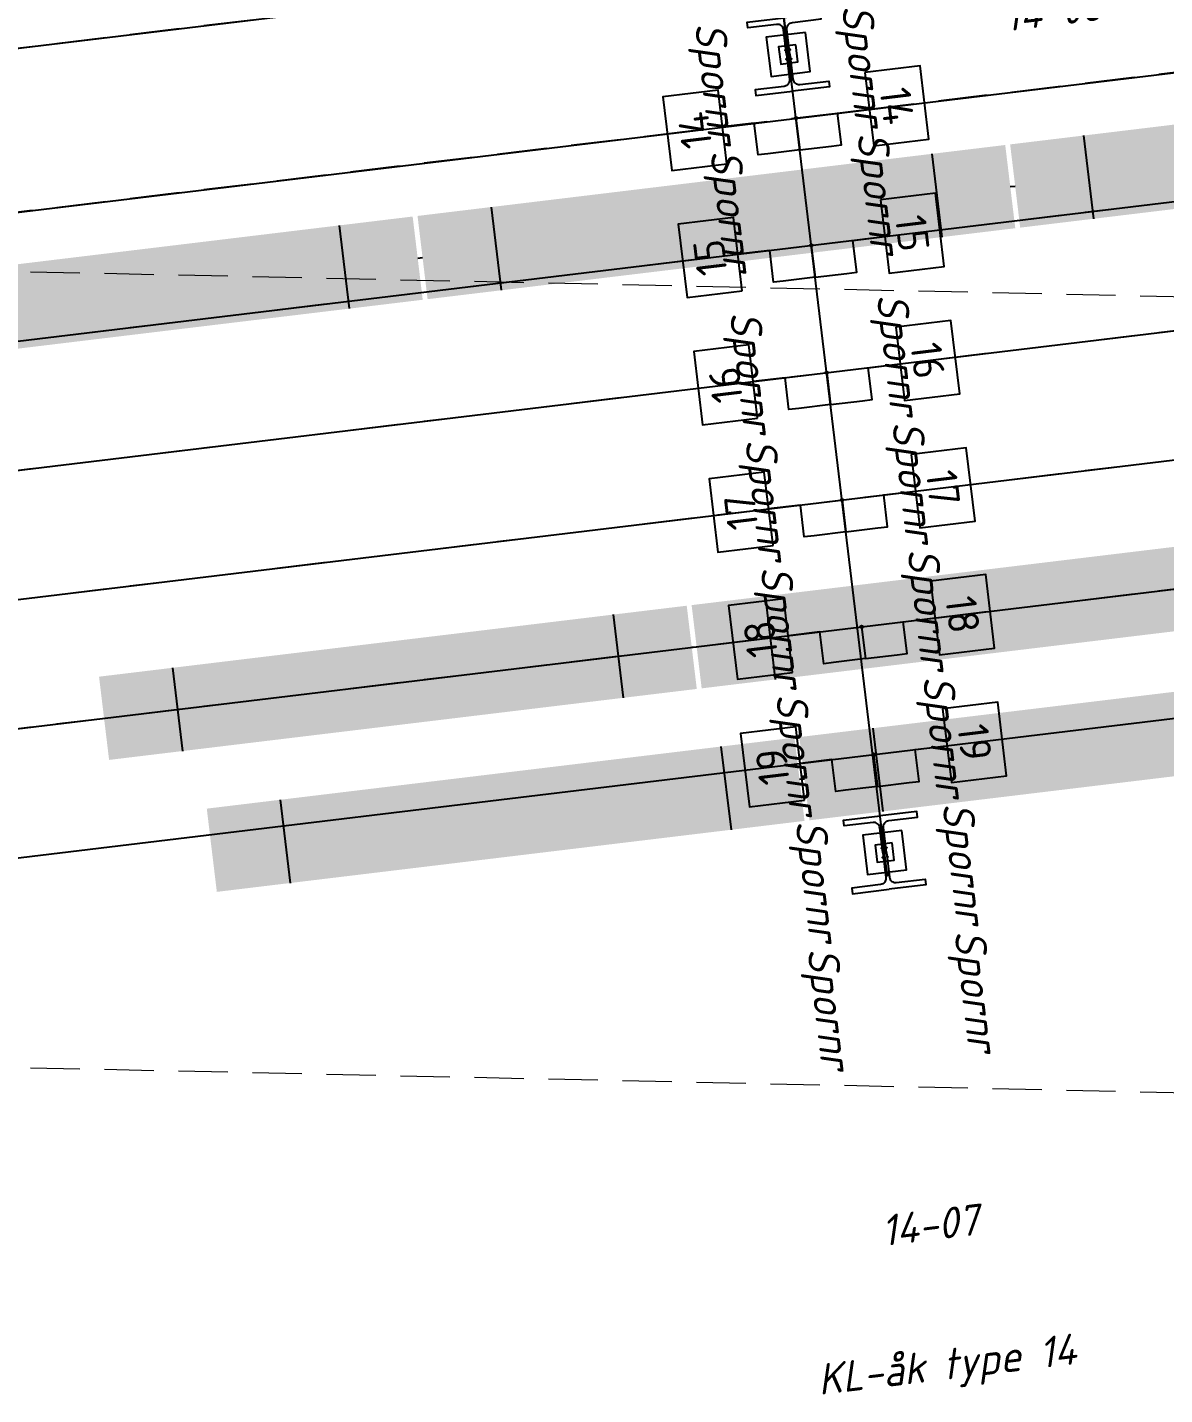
# Model space of a CAD drawing. Header units: metres. Extents: x -91 to 242, y 51 to 210.
# Drawn here: x 148.5 to 194.6, y 57.2 to 112.6 of the extents above; entities that cross this region are included whole.
import ezdxf
from ezdxf.enums import TextEntityAlignment as Align

# ---------------------------------------------------------------- set-up
doc = ezdxf.new("R2010")
doc.units = ezdxf.units.M
doc.linetypes.add('HIDDEN', pattern=[3, 2, -1])
doc.layers.get('0').update_dxf_attribs({"color": 211})
doc.layers.add('3D_Tog', color=211, linetype='Continuous')
doc.layers.add('JBTFE__INNSETTINGSPUNKT', color=62, linetype='Continuous')
for name, color, linetype, true_color in [('JBTKL__INFO', 4, 'Continuous', 0x00ffff), ('JBTKL__NAVN', 2, 'Continuous', 0xffff00), ('JBTKL_EH_AAK', 2, 'Continuous', 0xffff00), ('JBTKL_EH_MAS', 2, 'Continuous', 0xffff00), ('JBTOB__INFO', 4, 'Continuous', 0x00ffff), ('JBTOB__NAVN', 2, 'Continuous', 0xffff00), ('JBTOB_KO_SKT', 2, 'Continuous', 0xffff00), ('JBTOB_KO_SPO', 2, 'Continuous', 0xffff00), ('JBTUB__INFO', 4, 'Continuous', 0x00ffff), ('JBTUB__NAVN', 2, 'Continuous', 0xffff00), ('JBTUB_EH_FUN', 2, 'Continuous', 0xffff00)]:
    doc.layers.add(name, color=color, linetype=linetype, true_color=true_color)
doc.layers.add('NO_Hjelpelinje', color=12, linetype='HIDDEN', lineweight=0, plot=False)
doc.styles.add('ISO', font='iso3098.shx')

# ---------------------------------------------------------------- blocks, each defined once
blk = doc.blocks.new('NO-BN-2D-JBTKL-AAK-35000')
at = {"color": 0, "linetype": 'ByBlock', "lineweight": -2, "transparency": 16777216}
blk.add_line((0, 0), (0, -35), dxfattribs=at)
blk = doc.blocks.new('NO-BN-2D-INSERTION-POINT')
at = {"layer": 'JBTFE__INNSETTINGSPUNKT', "linetype": 'ByBlock', "lineweight": -2, "transparency": 16777216}
for p, q in [((-0.05, 0), (0.05, 0)), ((0, -0.05), (0, 0.05))]:
    blk.add_line(p, q, dxfattribs=at)
blk.add_circle((0, 0), 0.05, dxfattribs=at)
blk = doc.blocks.new('*Z19')
at = {"color": 0, "linetype": 'ByBlock', "lineweight": -2, "transparency": 16777216, "rotation": 180}
blk.add_blockref('NO-BN-2D-JBTKL-AAK-35000', (0, 0), dxfattribs=at)
at = {"color": 0, "linetype": 'ByBlock', "lineweight": -2, "transparency": 16777216}
blk.add_blockref('NO-BN-2D-INSERTION-POINT', (0, 0), dxfattribs=at)
at = {"layer": 'JBTKL__INFO', "linetype": 'ByBlock', "lineweight": -2, "transparency": 16777216, "style": 'ISO'}
blk.add_attdef('OBJEKTINFO', text='', height=0.9, dxfattribs=at).set_placement((0, 24), align=Align.MIDDLE_CENTER)
at = {"layer": 'JBTKL__NAVN', "color": 0, "linetype": 'ByBlock', "lineweight": -2, "transparency": 16777216, "style": 'ISO', "oblique": 15}
blk.add_attdef('OBJEKTNAVN', text='', height=1.25, dxfattribs=at).set_placement((0, 20), align=Align.MIDDLE_CENTER)
blk = doc.blocks.new('*Z21')
at = {"color": 0, "linetype": 'ByBlock', "lineweight": -2, "transparency": 16777216}
blk.add_blockref('NO-BN-2D-JBTKL-AAK-35000', (0, 0), dxfattribs=at)
at = {"layer": 'JBTKL__INFO', "linetype": 'ByBlock', "lineweight": -2, "transparency": 16777216, "style": 'ISO'}
blk.add_attdef('OBJEKTINFO', text='', height=0.9, dxfattribs=at).set_placement((0, 24), align=Align.MIDDLE_CENTER)
at = {"layer": 'JBTKL__NAVN', "color": 0, "linetype": 'ByBlock', "lineweight": -2, "transparency": 16777216, "style": 'ISO', "oblique": 15}
blk.add_attdef('OBJEKTNAVN', text='', height=1.25, dxfattribs=at).set_placement((0, 20), align=Align.MIDDLE_CENTER)
blk = doc.blocks.new('NO-BN-2D-JBTKL-FUNDAMENT-BETONG-KL-BJELKEMAST-SENTRERT')
at = {"color": 0, "linetype": 'ByBlock', "lineweight": -2, "transparency": 16777216}
for points in [[(-0.8, -0.8), (0.8, -0.8), (0.8, 0.8), (-0.8, 0.8)], [(-0.35, -0.35), (0.35, -0.35), (0.35, 0.35), (-0.35, 0.35)]]:
    blk.add_lwpolyline(points, close=True, dxfattribs=at)
for centre, radius in [((-0.09534, 0.18711), 0.018), ((0, 0), 0.025), ((0.09534, 0.18711), 0.018), ((-0.09534, -0.18711), 0.018), ((0.09534, -0.18711), 0.018)]:
    blk.add_circle(centre, radius, dxfattribs=at)
blk = doc.blocks.new('*Z25')
at = {"color": 0, "linetype": 'ByBlock', "lineweight": -2, "transparency": 16777216, "rotation": 180}
blk.add_blockref('NO-BN-2D-JBTKL-FUNDAMENT-BETONG-KL-BJELKEMAST-SENTRERT', (0, 0), dxfattribs=at)
at = {"color": 0, "linetype": 'ByBlock', "lineweight": -2, "transparency": 16777216}
blk.add_blockref('NO-BN-2D-INSERTION-POINT', (0, 0), dxfattribs=at)
at = {"layer": 'JBTUB__INFO', "color": 0, "linetype": 'ByBlock', "lineweight": -2, "transparency": 16777216, "style": 'ISO'}
blk.add_attdef('OBJEKTINFO', text='', height=0.9, rotation=270, dxfattribs=at).set_placement((-1.4, 30), align=Align.MIDDLE_CENTER)
at = {"layer": 'JBTUB__NAVN', "color": 0, "linetype": 'ByBlock', "lineweight": -2, "transparency": 16777216, "style": 'ISO', "oblique": 15}
blk.add_attdef('OBJEKTNAVN', text='', height=1.25, rotation=270, dxfattribs=at).set_placement((1.4, 30), align=Align.MIDDLE_CENTER)
blk = doc.blocks.new('*Z26')
at = {"color": 0, "linetype": 'ByBlock', "lineweight": -2, "transparency": 16777216, "rotation": 180}
blk.add_blockref('NO-BN-2D-JBTKL-FUNDAMENT-BETONG-KL-BJELKEMAST-SENTRERT', (0, 0), dxfattribs=at)
at = {"color": 0, "linetype": 'ByBlock', "lineweight": -2, "transparency": 16777216}
blk.add_blockref('NO-BN-2D-INSERTION-POINT', (0, 0), dxfattribs=at)
at = {"layer": 'JBTUB__INFO', "color": 0, "linetype": 'ByBlock', "lineweight": -2, "transparency": 16777216, "style": 'ISO'}
blk.add_attdef('OBJEKTINFO', text='', height=0.9, rotation=270, dxfattribs=at).set_placement((-1.4, 30), align=Align.MIDDLE_CENTER)
at = {"layer": 'JBTUB__NAVN', "color": 0, "linetype": 'ByBlock', "lineweight": -2, "transparency": 16777216, "style": 'ISO', "oblique": 15}
blk.add_attdef('OBJEKTNAVN', text='', height=1.25, rotation=270, dxfattribs=at).set_placement((1.4, 30), align=Align.MIDDLE_CENTER)
blk = doc.blocks.new('NO-BN-2D-JBTKL-MAST-BJELKEMAST-NY')
at = {"color": 0, "linetype": 'ByBlock', "lineweight": -2, "transparency": 16777216, "flags": 128}
for points in [[(-0.071, 0), (-0.071, 1.017, 0.414214), (-0.321, 1.267), (-1.5, 1.267), (-1.5, 1.5), (0, 1.5)], [(0.071, 0), (0.071, 1.017, -0.414214), (0.321, 1.267), (1.5, 1.267), (1.5, 1.5), (0, 1.5)], [(-0.071, 0), (-0.071, -1.017, -0.414214), (-0.321, -1.267), (-1.5, -1.267), (-1.5, -1.5), (0, -1.5)], [(0.071, 0), (0.071, -1.017, 0.414214), (0.321, -1.267), (1.5, -1.267), (1.5, -1.5), (0, -1.5)]]:
    blk.add_lwpolyline(points, format="xyb", dxfattribs=at)
blk = doc.blocks.new('*Z27')
at = {"color": 0, "linetype": 'ByBlock', "lineweight": -2, "transparency": 16777216, "rotation": 180}
blk.add_blockref('NO-BN-2D-JBTKL-MAST-BJELKEMAST-NY', (0, 0), dxfattribs=at)
at = {"color": 0, "linetype": 'ByBlock', "lineweight": -2, "transparency": 16777216}
blk.add_blockref('NO-BN-2D-INSERTION-POINT', (0, 0), dxfattribs=at)
at = {"layer": 'JBTKL__INFO', "color": 0, "linetype": 'ByBlock', "lineweight": -2, "transparency": 16777216, "style": 'ISO'}
blk.add_attdef('OBJEKTINFO', text='', height=0.9, dxfattribs=at).set_placement((0, 11), align=Align.MIDDLE_CENTER)
at = {"layer": 'JBTKL__INFO', "linetype": 'ByBlock', "lineweight": -2, "transparency": 16777216, "style": 'ISO'}
blk.add_attdef('SPENNLENGDE', text='', height=0.9, dxfattribs=at).set_placement((15, 5), align=Align.MIDDLE_CENTER)
at = {"layer": 'JBTKL__NAVN', "color": 0, "linetype": 'ByBlock', "lineweight": -2, "transparency": 16777216, "style": 'ISO', "oblique": 15}
blk.add_attdef('OBJEKTNAVN', text='', height=1.25, dxfattribs=at).set_placement((0, 8), align=Align.MIDDLE_CENTER)
blk = doc.blocks.new('*Z29')
at = {"color": 0, "linetype": 'ByBlock', "lineweight": -2, "transparency": 16777216}
for name in ['NO-BN-2D-JBTKL-MAST-BJELKEMAST-NY', 'NO-BN-2D-INSERTION-POINT']:
    blk.add_blockref(name, (0, 0), dxfattribs=at)
at = {"layer": 'JBTKL__INFO', "color": 0, "linetype": 'ByBlock', "lineweight": -2, "transparency": 16777216, "style": 'ISO'}
blk.add_attdef('OBJEKTINFO', text='', height=0.9, dxfattribs=at).set_placement((0, 11), align=Align.MIDDLE_CENTER)
at = {"layer": 'JBTKL__INFO', "linetype": 'ByBlock', "lineweight": -2, "transparency": 16777216, "style": 'ISO'}
blk.add_attdef('SPENNLENGDE', text='', height=0.9, dxfattribs=at).set_placement((15, 5), align=Align.MIDDLE_CENTER)
at = {"layer": 'JBTKL__NAVN', "color": 0, "linetype": 'ByBlock', "lineweight": -2, "transparency": 16777216, "style": 'ISO', "oblique": 15}
blk.add_attdef('OBJEKTNAVN', text='', height=1.25, dxfattribs=at).set_placement((0, 8), align=Align.MIDDLE_CENTER)
blk = doc.blocks.new('NO-BN-2D-JBTSI-SKILT-KJOERENDE-SPORNUMMER')
at = {"color": 0, "linetype": 'ByBlock', "lineweight": -2, "transparency": 16777216}
blk.add_lwpolyline([(-1.5, 0), (1.5, 0), (1.5, 2.25), (-1.5, 2.25)], close=True, dxfattribs=at)
at = {"color": 0, "linetype": 'ByBlock', "lineweight": -2, "transparency": 16777216, "style": 'ISO'}
blk.add_attdef('SPORNUMMER', text='', height=1.25, dxfattribs=at).set_placement((0, 1.125), align=Align.MIDDLE_CENTER)
blk = doc.blocks.new('*Z89')
at = {"layer": 'JBTOB_KO_SKT'}
blk.add_lwpolyline([(0, 0), (0, -1.3), (1.3, -1.3), (1.7, -1.3), (1.7, 0), (3, 0)], dxfattribs=at)
at = {"color": 0, "linetype": 'ByBlock', "lineweight": -2, "transparency": 16777216, "rotation": 270}
blk.add_blockref('NO-BN-2D-JBTSI-SKILT-KJOERENDE-SPORNUMMER', (3, 0), dxfattribs=at).add_auto_attribs({'SPORNUMMER': '12'})
at = {"color": 0, "linetype": 'ByBlock', "lineweight": -2, "transparency": 16777216}
blk.add_blockref('NO-BN-2D-INSERTION-POINT', (0, 0), dxfattribs=at)
at = {"layer": 'JBTOB__INFO', "color": 0, "linetype": 'ByBlock', "lineweight": -2, "transparency": 16777216, "style": 'ISO'}
blk.add_attdef('OBJEKTINFO', text='', height=0.9, rotation=270, dxfattribs=at).set_placement((-1.4, 18), align=Align.MIDDLE_CENTER)
at = {"layer": 'JBTOB__NAVN', "color": 0, "linetype": 'ByBlock', "lineweight": -2, "transparency": 16777216, "style": 'ISO', "oblique": 15}
blk.add_attdef('OBJEKTNAVN', text='', height=1.25, rotation=270, dxfattribs=at).set_placement((0, 10), align=Align.MIDDLE_CENTER)
blk = doc.blocks.new('*Z90')
at = {"layer": 'JBTOB_KO_SKT'}
blk.add_lwpolyline([(0, 0), (0, -1.3), (1.3, -1.3), (1.7, -1.3), (1.7, 0), (3, 0)], dxfattribs=at)
at = {"color": 0, "linetype": 'ByBlock', "lineweight": -2, "transparency": 16777216, "rotation": 270}
blk.add_blockref('NO-BN-2D-JBTSI-SKILT-KJOERENDE-SPORNUMMER', (3, 0), dxfattribs=at).add_auto_attribs({'SPORNUMMER': '13'})
at = {"color": 0, "linetype": 'ByBlock', "lineweight": -2, "transparency": 16777216}
blk.add_blockref('NO-BN-2D-INSERTION-POINT', (0, 0), dxfattribs=at)
at = {"layer": 'JBTOB__INFO', "color": 0, "linetype": 'ByBlock', "lineweight": -2, "transparency": 16777216, "style": 'ISO'}
blk.add_attdef('OBJEKTINFO', text='', height=0.9, rotation=270, dxfattribs=at).set_placement((-1.4, 18), align=Align.MIDDLE_CENTER)
at = {"layer": 'JBTOB__NAVN', "color": 0, "linetype": 'ByBlock', "lineweight": -2, "transparency": 16777216, "style": 'ISO', "oblique": 15}
blk.add_attdef('OBJEKTNAVN', text='', height=1.25, rotation=270, dxfattribs=at).set_placement((0, 10), align=Align.MIDDLE_CENTER)
blk = doc.blocks.new('*Z91')
at = {"layer": 'JBTOB_KO_SKT'}
blk.add_lwpolyline([(0, 0), (0, -1.3), (1.3, -1.3), (1.7, -1.3), (1.7, 0), (3, 0)], dxfattribs=at)
at = {"color": 0, "linetype": 'ByBlock', "lineweight": -2, "transparency": 16777216, "rotation": 270}
blk.add_blockref('NO-BN-2D-JBTSI-SKILT-KJOERENDE-SPORNUMMER', (3, 0), dxfattribs=at).add_auto_attribs({'SPORNUMMER': '14'})
at = {"color": 0, "linetype": 'ByBlock', "lineweight": -2, "transparency": 16777216}
blk.add_blockref('NO-BN-2D-INSERTION-POINT', (0, 0), dxfattribs=at)
at = {"layer": 'JBTOB__INFO', "color": 0, "linetype": 'ByBlock', "lineweight": -2, "transparency": 16777216, "style": 'ISO'}
blk.add_attdef('OBJEKTINFO', text='', height=0.9, rotation=270, dxfattribs=at).set_placement((-1.4, 18), align=Align.MIDDLE_CENTER)
at = {"layer": 'JBTOB__NAVN', "color": 0, "linetype": 'ByBlock', "lineweight": -2, "transparency": 16777216, "style": 'ISO', "oblique": 15}
blk.add_attdef('OBJEKTNAVN', text='', height=1.25, rotation=270, dxfattribs=at).set_placement((0, 10), align=Align.MIDDLE_CENTER)
blk = doc.blocks.new('*Z92')
at = {"layer": 'JBTOB_KO_SKT'}
blk.add_lwpolyline([(0, 0), (0, -1.3), (1.3, -1.3), (1.7, -1.3), (1.7, 0), (3, 0)], dxfattribs=at)
at = {"color": 0, "linetype": 'ByBlock', "lineweight": -2, "transparency": 16777216, "rotation": 270}
blk.add_blockref('NO-BN-2D-JBTSI-SKILT-KJOERENDE-SPORNUMMER', (3, 0), dxfattribs=at).add_auto_attribs({'SPORNUMMER': '15'})
at = {"color": 0, "linetype": 'ByBlock', "lineweight": -2, "transparency": 16777216}
blk.add_blockref('NO-BN-2D-INSERTION-POINT', (0, 0), dxfattribs=at)
at = {"layer": 'JBTOB__INFO', "color": 0, "linetype": 'ByBlock', "lineweight": -2, "transparency": 16777216, "style": 'ISO'}
blk.add_attdef('OBJEKTINFO', text='', height=0.9, rotation=270, dxfattribs=at).set_placement((-1.4, 18), align=Align.MIDDLE_CENTER)
at = {"layer": 'JBTOB__NAVN', "color": 0, "linetype": 'ByBlock', "lineweight": -2, "transparency": 16777216, "style": 'ISO', "oblique": 15}
blk.add_attdef('OBJEKTNAVN', text='', height=1.25, rotation=270, dxfattribs=at).set_placement((0, 10), align=Align.MIDDLE_CENTER)
blk = doc.blocks.new('*Z93')
at = {"layer": 'JBTOB_KO_SKT'}
blk.add_lwpolyline([(0, 0), (0, -1.3), (1.3, -1.3), (1.7, -1.3), (1.7, 0), (3, 0)], dxfattribs=at)
at = {"color": 0, "linetype": 'ByBlock', "lineweight": -2, "transparency": 16777216, "rotation": 270}
blk.add_blockref('NO-BN-2D-JBTSI-SKILT-KJOERENDE-SPORNUMMER', (3, 0), dxfattribs=at).add_auto_attribs({'SPORNUMMER': '16'})
at = {"color": 0, "linetype": 'ByBlock', "lineweight": -2, "transparency": 16777216}
blk.add_blockref('NO-BN-2D-INSERTION-POINT', (0, 0), dxfattribs=at)
at = {"layer": 'JBTOB__INFO', "color": 0, "linetype": 'ByBlock', "lineweight": -2, "transparency": 16777216, "style": 'ISO'}
blk.add_attdef('OBJEKTINFO', text='', height=0.9, rotation=270, dxfattribs=at).set_placement((-1.4, 18), align=Align.MIDDLE_CENTER)
at = {"layer": 'JBTOB__NAVN', "color": 0, "linetype": 'ByBlock', "lineweight": -2, "transparency": 16777216, "style": 'ISO', "oblique": 15}
blk.add_attdef('OBJEKTNAVN', text='', height=1.25, rotation=270, dxfattribs=at).set_placement((0, 10), align=Align.MIDDLE_CENTER)
blk = doc.blocks.new('*Z94')
at = {"layer": 'JBTOB_KO_SKT'}
blk.add_lwpolyline([(0, 0), (0, -1.3), (1.3, -1.3), (1.7, -1.3), (1.7, 0), (3, 0)], dxfattribs=at)
at = {"color": 0, "linetype": 'ByBlock', "lineweight": -2, "transparency": 16777216, "rotation": 270}
blk.add_blockref('NO-BN-2D-JBTSI-SKILT-KJOERENDE-SPORNUMMER', (3, 0), dxfattribs=at).add_auto_attribs({'SPORNUMMER': '17'})
at = {"color": 0, "linetype": 'ByBlock', "lineweight": -2, "transparency": 16777216}
blk.add_blockref('NO-BN-2D-INSERTION-POINT', (0, 0), dxfattribs=at)
at = {"layer": 'JBTOB__INFO', "color": 0, "linetype": 'ByBlock', "lineweight": -2, "transparency": 16777216, "style": 'ISO'}
blk.add_attdef('OBJEKTINFO', text='', height=0.9, rotation=270, dxfattribs=at).set_placement((-1.4, 18), align=Align.MIDDLE_CENTER)
at = {"layer": 'JBTOB__NAVN', "color": 0, "linetype": 'ByBlock', "lineweight": -2, "transparency": 16777216, "style": 'ISO', "oblique": 15}
blk.add_attdef('OBJEKTNAVN', text='', height=1.25, rotation=270, dxfattribs=at).set_placement((0, 10), align=Align.MIDDLE_CENTER)
blk = doc.blocks.new('*Z95')
at = {"layer": 'JBTOB_KO_SKT'}
blk.add_lwpolyline([(0, 0), (0, -1.3), (1.3, -1.3), (1.7, -1.3), (1.7, 0), (3, 0)], dxfattribs=at)
at = {"color": 0, "linetype": 'ByBlock', "lineweight": -2, "transparency": 16777216, "rotation": 270}
blk.add_blockref('NO-BN-2D-JBTSI-SKILT-KJOERENDE-SPORNUMMER', (3, 0), dxfattribs=at).add_auto_attribs({'SPORNUMMER': '18'})
at = {"color": 0, "linetype": 'ByBlock', "lineweight": -2, "transparency": 16777216}
blk.add_blockref('NO-BN-2D-INSERTION-POINT', (0, 0), dxfattribs=at)
at = {"layer": 'JBTOB__INFO', "color": 0, "linetype": 'ByBlock', "lineweight": -2, "transparency": 16777216, "style": 'ISO'}
blk.add_attdef('OBJEKTINFO', text='', height=0.9, rotation=270, dxfattribs=at).set_placement((-1.4, 18), align=Align.MIDDLE_CENTER)
at = {"layer": 'JBTOB__NAVN', "color": 0, "linetype": 'ByBlock', "lineweight": -2, "transparency": 16777216, "style": 'ISO', "oblique": 15}
blk.add_attdef('OBJEKTNAVN', text='', height=1.25, rotation=270, dxfattribs=at).set_placement((0, 10), align=Align.MIDDLE_CENTER)
blk = doc.blocks.new('*Z96')
at = {"layer": 'JBTOB_KO_SKT'}
blk.add_lwpolyline([(0, 0), (0, -1.3), (1.3, -1.3), (1.7, -1.3), (1.7, 0), (3, 0)], dxfattribs=at)
at = {"color": 0, "linetype": 'ByBlock', "lineweight": -2, "transparency": 16777216, "rotation": 270}
blk.add_blockref('NO-BN-2D-JBTSI-SKILT-KJOERENDE-SPORNUMMER', (3, 0), dxfattribs=at).add_auto_attribs({'SPORNUMMER': '19'})
at = {"color": 0, "linetype": 'ByBlock', "lineweight": -2, "transparency": 16777216}
blk.add_blockref('NO-BN-2D-INSERTION-POINT', (0, 0), dxfattribs=at)
at = {"layer": 'JBTOB__INFO', "color": 0, "linetype": 'ByBlock', "lineweight": -2, "transparency": 16777216, "style": 'ISO'}
blk.add_attdef('OBJEKTINFO', text='', height=0.9, rotation=270, dxfattribs=at).set_placement((-1.4, 18), align=Align.MIDDLE_CENTER)
at = {"layer": 'JBTOB__NAVN', "color": 0, "linetype": 'ByBlock', "lineweight": -2, "transparency": 16777216, "style": 'ISO', "oblique": 15}
blk.add_attdef('OBJEKTNAVN', text='', height=1.25, rotation=270, dxfattribs=at).set_placement((0, 10), align=Align.MIDDLE_CENTER)
blk = doc.blocks.new('*Z148')
at = {"layer": 'JBTOB_KO_SKT'}
blk.add_lwpolyline([(0, 0), (0, -1.3), (-1.3, -1.3), (-1.7, -1.3), (-1.7, 0), (-3, 0)], dxfattribs=at)
at = {"color": 0, "linetype": 'ByBlock', "lineweight": -2, "transparency": 16777216, "rotation": 90}
blk.add_blockref('NO-BN-2D-JBTSI-SKILT-KJOERENDE-SPORNUMMER', (-3, 0), dxfattribs=at).add_auto_attribs({'SPORNUMMER': '12'})
at = {"color": 0, "linetype": 'ByBlock', "lineweight": -2, "transparency": 16777216}
blk.add_blockref('NO-BN-2D-INSERTION-POINT', (0, 0), dxfattribs=at)
at = {"layer": 'JBTOB__INFO', "color": 0, "linetype": 'ByBlock', "lineweight": -2, "transparency": 16777216, "style": 'ISO'}
blk.add_attdef('OBJEKTINFO', text='', height=0.9, rotation=270, dxfattribs=at).set_placement((-1.4, 18), align=Align.MIDDLE_CENTER)
at = {"layer": 'JBTOB__NAVN', "color": 0, "linetype": 'ByBlock', "lineweight": -2, "transparency": 16777216, "style": 'ISO', "oblique": 15}
blk.add_attdef('OBJEKTNAVN', text='', height=1.25, rotation=270, dxfattribs=at).set_placement((0, 10), align=Align.MIDDLE_CENTER)
blk = doc.blocks.new('*Z151')
at = {"layer": 'JBTOB_KO_SKT'}
blk.add_lwpolyline([(0, 0), (0, -1.3), (-1.3, -1.3), (-1.7, -1.3), (-1.7, 0), (-3, 0)], dxfattribs=at)
at = {"color": 0, "linetype": 'ByBlock', "lineweight": -2, "transparency": 16777216, "rotation": 90}
blk.add_blockref('NO-BN-2D-JBTSI-SKILT-KJOERENDE-SPORNUMMER', (-3, 0), dxfattribs=at).add_auto_attribs({'SPORNUMMER': '13'})
at = {"color": 0, "linetype": 'ByBlock', "lineweight": -2, "transparency": 16777216}
blk.add_blockref('NO-BN-2D-INSERTION-POINT', (0, 0), dxfattribs=at)
at = {"layer": 'JBTOB__INFO', "color": 0, "linetype": 'ByBlock', "lineweight": -2, "transparency": 16777216, "style": 'ISO'}
blk.add_attdef('OBJEKTINFO', text='', height=0.9, rotation=270, dxfattribs=at).set_placement((-1.4, 18), align=Align.MIDDLE_CENTER)
at = {"layer": 'JBTOB__NAVN', "color": 0, "linetype": 'ByBlock', "lineweight": -2, "transparency": 16777216, "style": 'ISO', "oblique": 15}
blk.add_attdef('OBJEKTNAVN', text='', height=1.25, rotation=270, dxfattribs=at).set_placement((0, 10), align=Align.MIDDLE_CENTER)
blk = doc.blocks.new('*Z154')
at = {"layer": 'JBTOB_KO_SKT'}
blk.add_lwpolyline([(0, 0), (0, -1.3), (-1.3, -1.3), (-1.7, -1.3), (-1.7, 0), (-3, 0)], dxfattribs=at)
at = {"color": 0, "linetype": 'ByBlock', "lineweight": -2, "transparency": 16777216, "rotation": 90}
blk.add_blockref('NO-BN-2D-JBTSI-SKILT-KJOERENDE-SPORNUMMER', (-3, 0), dxfattribs=at).add_auto_attribs({'SPORNUMMER': '14'})
at = {"color": 0, "linetype": 'ByBlock', "lineweight": -2, "transparency": 16777216}
blk.add_blockref('NO-BN-2D-INSERTION-POINT', (0, 0), dxfattribs=at)
at = {"layer": 'JBTOB__INFO', "color": 0, "linetype": 'ByBlock', "lineweight": -2, "transparency": 16777216, "style": 'ISO'}
blk.add_attdef('OBJEKTINFO', text='', height=0.9, rotation=270, dxfattribs=at).set_placement((-1.4, 18), align=Align.MIDDLE_CENTER)
at = {"layer": 'JBTOB__NAVN', "color": 0, "linetype": 'ByBlock', "lineweight": -2, "transparency": 16777216, "style": 'ISO', "oblique": 15}
blk.add_attdef('OBJEKTNAVN', text='', height=1.25, rotation=270, dxfattribs=at).set_placement((0, 10), align=Align.MIDDLE_CENTER)
blk = doc.blocks.new('*Z157')
at = {"layer": 'JBTOB_KO_SKT'}
blk.add_lwpolyline([(0, 0), (0, -1.3), (-1.3, -1.3), (-1.7, -1.3), (-1.7, 0), (-3, 0)], dxfattribs=at)
at = {"color": 0, "linetype": 'ByBlock', "lineweight": -2, "transparency": 16777216, "rotation": 90}
blk.add_blockref('NO-BN-2D-JBTSI-SKILT-KJOERENDE-SPORNUMMER', (-3, 0), dxfattribs=at).add_auto_attribs({'SPORNUMMER': '15'})
at = {"color": 0, "linetype": 'ByBlock', "lineweight": -2, "transparency": 16777216}
blk.add_blockref('NO-BN-2D-INSERTION-POINT', (0, 0), dxfattribs=at)
at = {"layer": 'JBTOB__INFO', "color": 0, "linetype": 'ByBlock', "lineweight": -2, "transparency": 16777216, "style": 'ISO'}
blk.add_attdef('OBJEKTINFO', text='', height=0.9, rotation=270, dxfattribs=at).set_placement((-1.4, 18), align=Align.MIDDLE_CENTER)
at = {"layer": 'JBTOB__NAVN', "color": 0, "linetype": 'ByBlock', "lineweight": -2, "transparency": 16777216, "style": 'ISO', "oblique": 15}
blk.add_attdef('OBJEKTNAVN', text='', height=1.25, rotation=270, dxfattribs=at).set_placement((0, 10), align=Align.MIDDLE_CENTER)
blk = doc.blocks.new('*Z160')
at = {"layer": 'JBTOB_KO_SKT'}
blk.add_lwpolyline([(0, 0), (0, -1.3), (-1.3, -1.3), (-1.7, -1.3), (-1.7, 0), (-3, 0)], dxfattribs=at)
at = {"color": 0, "linetype": 'ByBlock', "lineweight": -2, "transparency": 16777216, "rotation": 90}
blk.add_blockref('NO-BN-2D-JBTSI-SKILT-KJOERENDE-SPORNUMMER', (-3, 0), dxfattribs=at).add_auto_attribs({'SPORNUMMER': '16'})
at = {"color": 0, "linetype": 'ByBlock', "lineweight": -2, "transparency": 16777216}
blk.add_blockref('NO-BN-2D-INSERTION-POINT', (0, 0), dxfattribs=at)
at = {"layer": 'JBTOB__INFO', "color": 0, "linetype": 'ByBlock', "lineweight": -2, "transparency": 16777216, "style": 'ISO'}
blk.add_attdef('OBJEKTINFO', text='', height=0.9, rotation=270, dxfattribs=at).set_placement((-1.4, 18), align=Align.MIDDLE_CENTER)
at = {"layer": 'JBTOB__NAVN', "color": 0, "linetype": 'ByBlock', "lineweight": -2, "transparency": 16777216, "style": 'ISO', "oblique": 15}
blk.add_attdef('OBJEKTNAVN', text='', height=1.25, rotation=270, dxfattribs=at).set_placement((0, 10), align=Align.MIDDLE_CENTER)
blk = doc.blocks.new('*Z163')
at = {"layer": 'JBTOB_KO_SKT'}
blk.add_lwpolyline([(0, 0), (0, -1.3), (-1.3, -1.3), (-1.7, -1.3), (-1.7, 0), (-3, 0)], dxfattribs=at)
at = {"color": 0, "linetype": 'ByBlock', "lineweight": -2, "transparency": 16777216, "rotation": 90}
blk.add_blockref('NO-BN-2D-JBTSI-SKILT-KJOERENDE-SPORNUMMER', (-3, 0), dxfattribs=at).add_auto_attribs({'SPORNUMMER': '17'})
at = {"color": 0, "linetype": 'ByBlock', "lineweight": -2, "transparency": 16777216}
blk.add_blockref('NO-BN-2D-INSERTION-POINT', (0, 0), dxfattribs=at)
at = {"layer": 'JBTOB__INFO', "color": 0, "linetype": 'ByBlock', "lineweight": -2, "transparency": 16777216, "style": 'ISO'}
blk.add_attdef('OBJEKTINFO', text='', height=0.9, rotation=270, dxfattribs=at).set_placement((-1.4, 18), align=Align.MIDDLE_CENTER)
at = {"layer": 'JBTOB__NAVN', "color": 0, "linetype": 'ByBlock', "lineweight": -2, "transparency": 16777216, "style": 'ISO', "oblique": 15}
blk.add_attdef('OBJEKTNAVN', text='', height=1.25, rotation=270, dxfattribs=at).set_placement((0, 10), align=Align.MIDDLE_CENTER)
blk = doc.blocks.new('*Z166')
at = {"layer": 'JBTOB_KO_SKT'}
blk.add_lwpolyline([(0, 0), (0, -1.3), (-1.3, -1.3), (-1.7, -1.3), (-1.7, 0), (-3, 0)], dxfattribs=at)
at = {"color": 0, "linetype": 'ByBlock', "lineweight": -2, "transparency": 16777216, "rotation": 90}
blk.add_blockref('NO-BN-2D-JBTSI-SKILT-KJOERENDE-SPORNUMMER', (-3, 0), dxfattribs=at).add_auto_attribs({'SPORNUMMER': '18'})
at = {"color": 0, "linetype": 'ByBlock', "lineweight": -2, "transparency": 16777216}
blk.add_blockref('NO-BN-2D-INSERTION-POINT', (0, 0), dxfattribs=at)
at = {"layer": 'JBTOB__INFO', "color": 0, "linetype": 'ByBlock', "lineweight": -2, "transparency": 16777216, "style": 'ISO'}
blk.add_attdef('OBJEKTINFO', text='', height=0.9, rotation=270, dxfattribs=at).set_placement((-1.4, 18), align=Align.MIDDLE_CENTER)
at = {"layer": 'JBTOB__NAVN', "color": 0, "linetype": 'ByBlock', "lineweight": -2, "transparency": 16777216, "style": 'ISO', "oblique": 15}
blk.add_attdef('OBJEKTNAVN', text='', height=1.25, rotation=270, dxfattribs=at).set_placement((0, 10), align=Align.MIDDLE_CENTER)
blk = doc.blocks.new('*Z169')
at = {"layer": 'JBTOB_KO_SKT'}
blk.add_lwpolyline([(0, 0), (0, -1.3), (-1.3, -1.3), (-1.7, -1.3), (-1.7, 0), (-3, 0)], dxfattribs=at)
at = {"color": 0, "linetype": 'ByBlock', "lineweight": -2, "transparency": 16777216, "rotation": 90}
blk.add_blockref('NO-BN-2D-JBTSI-SKILT-KJOERENDE-SPORNUMMER', (-3, 0), dxfattribs=at).add_auto_attribs({'SPORNUMMER': '19'})
at = {"color": 0, "linetype": 'ByBlock', "lineweight": -2, "transparency": 16777216}
blk.add_blockref('NO-BN-2D-INSERTION-POINT', (0, 0), dxfattribs=at)
at = {"layer": 'JBTOB__INFO', "color": 0, "linetype": 'ByBlock', "lineweight": -2, "transparency": 16777216, "style": 'ISO'}
blk.add_attdef('OBJEKTINFO', text='', height=0.9, rotation=270, dxfattribs=at).set_placement((-1.4, 18), align=Align.MIDDLE_CENTER)
at = {"layer": 'JBTOB__NAVN', "color": 0, "linetype": 'ByBlock', "lineweight": -2, "transparency": 16777216, "style": 'ISO', "oblique": 15}
blk.add_attdef('OBJEKTNAVN', text='', height=1.25, rotation=270, dxfattribs=at).set_placement((0, 10), align=Align.MIDDLE_CENTER)
blk = doc.blocks.new('*Z174', base_point=(157.61, 145.776, 2.45))
at = {"color": 2}
for p, q in [((190.366, 151.445), (190.774, 148.07)), ((172.496, 149.287), (172.904, 145.911)), ((166.341, 148.543), (166.749, 145.168)), ((148.471, 146.385), (148.878, 143.009)), ((142.315, 145.642), (142.723, 142.266)), ((124.445, 143.483), (124.853, 140.108))]:
    blk.add_line(p, q, dxfattribs=at)
at = {"color": 6}
for p, q in [((169.523, 147.215), (169.722, 147.239)), ((145.498, 144.314), (145.696, 144.338))]:
    blk.add_line(p, q, dxfattribs=at)
at = {"color": 4, "transparency": 33554522, "const_width": 3.4}
for points in [[(193.548, 150.117), (169.722, 147.239)], [(169.523, 147.215), (145.696, 144.338)], [(145.498, 144.314), (121.671, 141.436)]]:
    blk.add_lwpolyline(points, dxfattribs=at)

msp = doc.modelspace()

# ---------------------------------------------------------------- linework, layer by layer
at = {"layer": 'JBTOB_KO_SPO', "flags": 128}
for points in [[(84.567, 104.117), (231.446, 121.858)], [(85.359, 97.565), (232.238, 115.305)], [(85.982, 92.402), (232.861, 110.143)], [(86.606, 87.24), (233.485, 104.98)], [(87.229, 82.078), (234.108, 99.818)], [(87.853, 76.915), (234.732, 94.655)], [(88.476, 71.753), (235.355, 89.493)]]:
    msp.add_lwpolyline(points, dxfattribs=at)
at = {"layer": 'NO_Hjelpelinje'}
for p, direction in [((94.753, 105.348), (-0.9927848, -0.1199098)), ((94.418, 98.659), (-0.9927848, -0.1199098)), ((96.544, 93.678), (-0.9927848, -0.1199098)), ((84.57, 104.117), (0.9997652, -0.0216671)), ((95.183, 88.276), (-0.9927848, -0.1199098)), ((98.192, 83.402), (-0.9927848, -0.1199098)), ((105.377, 79.032), (-0.9927848, -0.1199098)), ((88.479, 71.753), (0.9997652, -0.0216671))]:
    msp.add_xline(p, direction, dxfattribs=at)

# ---------------------------------------------------------------- block references
at = {"layer": '3D_Tog'}
for p in [(176.45, 104.739, 2.45), (187.562, 88.957, 2.45), (191.93, 83.606, 2.395)]:
    msp.add_blockref('*Z174', p, dxfattribs=at)
at = {"layer": 'JBTKL_EH_AAK', "rotation": 6.88689406562507}
msp.add_blockref('*Z21', (175.225, 145.789, 7.9), dxfattribs=at)
at = {"layer": 'JBTKL_EH_AAK'}
ref = msp.add_blockref('*Z19', (183.378, 78.279, 7.9), dxfattribs=dict(at, rotation=6.88689406562507))
ref.add_attrib('OBJEKTNAVN', 'KL-åk type 14', dxfattribs={"layer": 'JBTKL__NAVN', "color": 0, "linetype": 'ByBlock', "lineweight": -2, "transparency": 16777216, "height": 1.25, "rotation": 6.8869, "style": 'ISO', "oblique": 15}).set_placement((185.777, 58.424, 7.9), align=Align.MIDDLE_CENTER)
at = {"layer": 'JBTKL_EH_MAS'}
ref = msp.add_blockref('*Z29', (179.361, 111.538), dxfattribs=dict(at, rotation=6.88689406562507))
ref.add_attrib('OBJEKTNAVN', '14-06', dxfattribs={"layer": 'JBTKL__NAVN', "color": 0, "linetype": 'ByBlock', "lineweight": -2, "transparency": 16777216, "height": 1.25, "rotation": 6.8869, "style": 'ISO', "oblique": 15}).set_placement((190.094, 113.326), align=Align.MIDDLE_CENTER)
ref = msp.add_blockref('*Z27', (183.271, 79.173), dxfattribs=dict(at, rotation=6.88689406562507))
ref.add_attrib('OBJEKTNAVN', '14-07', dxfattribs={"layer": 'JBTKL__NAVN', "color": 0, "linetype": 'ByBlock', "lineweight": -2, "transparency": 16777216, "height": 1.25, "rotation": 6.8869, "style": 'ISO', "oblique": 15}).set_placement((185.095, 64.065), align=Align.MIDDLE_CENTER)
at = {"layer": 'JBTOB_KO_SKT'}
ref = msp.add_blockref('*Z89', (178.258, 120.671, 8), dxfattribs=dict(at, rotation=6.88689406562507))
ref.add_attrib('OBJEKTNAVN', 'Spornr', dxfattribs={"layer": 'JBTOB__NAVN', "color": 0, "linetype": 'ByBlock', "lineweight": -2, "transparency": 16777216, "height": 1.25, "rotation": 276.8869, "style": 'ISO', "oblique": 15}).set_placement((182.436, 111.103, 8), align=Align.MIDDLE_CENTER)
ref = msp.add_blockref('*Z148', (178.258, 120.671, 8), dxfattribs=dict(at, rotation=6.88689406562507))
ref.add_attrib('OBJEKTNAVN', 'Spornr', dxfattribs={"layer": 'JBTOB__NAVN', "color": 0, "linetype": 'ByBlock', "lineweight": -2, "transparency": 16777216, "height": 1.25, "rotation": 276.8869, "style": 'ISO', "oblique": 15}).set_placement((176.479, 110.383, 8), align=Align.MIDDLE_CENTER)
ref = msp.add_blockref('*Z90', (178.882, 115.508, 8), dxfattribs=dict(at, rotation=6.88689406562507))
ref.add_attrib('OBJEKTNAVN', 'Spornr', dxfattribs={"layer": 'JBTOB__NAVN', "color": 0, "linetype": 'ByBlock', "lineweight": -2, "transparency": 16777216, "height": 1.25, "rotation": 276.8869, "style": 'ISO', "oblique": 15}).set_placement((183.059, 105.94, 8), align=Align.MIDDLE_CENTER)
ref = msp.add_blockref('*Z151', (178.882, 115.508, 8), dxfattribs=dict(at, rotation=6.88689406562507))
ref.add_attrib('OBJEKTNAVN', 'Spornr', dxfattribs={"layer": 'JBTOB__NAVN', "color": 0, "linetype": 'ByBlock', "lineweight": -2, "transparency": 16777216, "height": 1.25, "rotation": 276.8869, "style": 'ISO', "oblique": 15}).set_placement((177.103, 105.221, 8), align=Align.MIDDLE_CENTER)
ref = msp.add_blockref('*Z91', (179.673, 108.956, 8), dxfattribs=dict(at, rotation=6.88689406562507))
ref.add_attrib('OBJEKTNAVN', 'Spornr', dxfattribs={"layer": 'JBTOB__NAVN', "color": 0, "linetype": 'ByBlock', "lineweight": -2, "transparency": 16777216, "height": 1.25, "rotation": 276.8869, "style": 'ISO', "oblique": 15}).set_placement((183.851, 99.388, 8), align=Align.MIDDLE_CENTER)
ref = msp.add_blockref('*Z154', (179.673, 108.956, 8), dxfattribs=dict(at, rotation=6.88689406562507))
ref.add_attrib('OBJEKTNAVN', 'Spornr', dxfattribs={"layer": 'JBTOB__NAVN', "color": 0, "linetype": 'ByBlock', "lineweight": -2, "transparency": 16777216, "height": 1.25, "rotation": 276.8869, "style": 'ISO', "oblique": 15}).set_placement((177.894, 98.668, 8), align=Align.MIDDLE_CENTER)
ref = msp.add_blockref('*Z92', (180.297, 103.794, 8), dxfattribs=dict(at, rotation=6.88689406562507))
ref.add_attrib('OBJEKTNAVN', 'Spornr', dxfattribs={"layer": 'JBTOB__NAVN', "color": 0, "linetype": 'ByBlock', "lineweight": -2, "transparency": 16777216, "height": 1.25, "rotation": 276.8869, "style": 'ISO', "oblique": 15}).set_placement((184.474, 94.225, 8), align=Align.MIDDLE_CENTER)
ref = msp.add_blockref('*Z157', (180.297, 103.794, 8), dxfattribs=dict(at, rotation=6.88689406562507))
ref.add_attrib('OBJEKTNAVN', 'Spornr', dxfattribs={"layer": 'JBTOB__NAVN', "color": 0, "linetype": 'ByBlock', "lineweight": -2, "transparency": 16777216, "height": 1.25, "rotation": 276.8869, "style": 'ISO', "oblique": 15}).set_placement((178.518, 93.506, 8), align=Align.MIDDLE_CENTER)
ref = msp.add_blockref('*Z93', (180.92, 98.631, 8), dxfattribs=dict(at, rotation=6.88689406562507))
ref.add_attrib('OBJEKTNAVN', 'Spornr', dxfattribs={"layer": 'JBTOB__NAVN', "color": 0, "linetype": 'ByBlock', "lineweight": -2, "transparency": 16777216, "height": 1.25, "rotation": 276.8869, "style": 'ISO', "oblique": 15}).set_placement((185.098, 89.063, 8), align=Align.MIDDLE_CENTER)
ref = msp.add_blockref('*Z160', (180.92, 98.631, 8), dxfattribs=dict(at, rotation=6.88689406562507))
ref.add_attrib('OBJEKTNAVN', 'Spornr', dxfattribs={"layer": 'JBTOB__NAVN', "color": 0, "linetype": 'ByBlock', "lineweight": -2, "transparency": 16777216, "height": 1.25, "rotation": 276.8869, "style": 'ISO', "oblique": 15}).set_placement((179.141, 88.343, 8), align=Align.MIDDLE_CENTER)
ref = msp.add_blockref('*Z94', (181.544, 93.469, 8), dxfattribs=dict(at, rotation=6.88689406562507))
ref.add_attrib('OBJEKTNAVN', 'Spornr', dxfattribs={"layer": 'JBTOB__NAVN', "color": 0, "linetype": 'ByBlock', "lineweight": -2, "transparency": 16777216, "height": 1.25, "rotation": 276.8869, "style": 'ISO', "oblique": 15}).set_placement((185.721, 83.9, 8), align=Align.MIDDLE_CENTER)
ref = msp.add_blockref('*Z163', (181.544, 93.469, 8), dxfattribs=dict(at, rotation=6.88689406562507))
ref.add_attrib('OBJEKTNAVN', 'Spornr', dxfattribs={"layer": 'JBTOB__NAVN', "color": 0, "linetype": 'ByBlock', "lineweight": -2, "transparency": 16777216, "height": 1.25, "rotation": 276.8869, "style": 'ISO', "oblique": 15}).set_placement((179.765, 83.181, 8), align=Align.MIDDLE_CENTER)
ref = msp.add_blockref('*Z95', (182.336, 88.326, 8), dxfattribs=dict(at, rotation=6.88689406562507))
ref.add_attrib('OBJEKTNAVN', 'Spornr', dxfattribs={"layer": 'JBTOB__NAVN', "color": 0, "linetype": 'ByBlock', "lineweight": -2, "transparency": 16777216, "height": 1.25, "rotation": 276.8869, "style": 'ISO', "oblique": 15}).set_placement((186.514, 78.758, 8), align=Align.MIDDLE_CENTER)
ref = msp.add_blockref('*Z166', (182.336, 88.326, 8), dxfattribs=dict(at, rotation=6.88689406562507))
ref.add_attrib('OBJEKTNAVN', 'Spornr', dxfattribs={"layer": 'JBTOB__NAVN', "color": 0, "linetype": 'ByBlock', "lineweight": -2, "transparency": 16777216, "height": 1.25, "rotation": 276.8869, "style": 'ISO', "oblique": 15}).set_placement((180.557, 78.039, 8), align=Align.MIDDLE_CENTER)
ref = msp.add_blockref('*Z96', (182.823, 83.147, 8), dxfattribs=dict(at, rotation=6.88689406562507))
ref.add_attrib('OBJEKTNAVN', 'Spornr', dxfattribs={"layer": 'JBTOB__NAVN', "color": 0, "linetype": 'ByBlock', "lineweight": -2, "transparency": 16777216, "height": 1.25, "rotation": 276.8869, "style": 'ISO', "oblique": 15}).set_placement((187.001, 73.579, 8), align=Align.MIDDLE_CENTER)
ref = msp.add_blockref('*Z169', (182.823, 83.147, 8), dxfattribs=dict(at, rotation=6.88689406562507))
ref.add_attrib('OBJEKTNAVN', 'Spornr', dxfattribs={"layer": 'JBTOB__NAVN', "color": 0, "linetype": 'ByBlock', "lineweight": -2, "transparency": 16777216, "height": 1.25, "rotation": 276.8869, "style": 'ISO', "oblique": 15}).set_placement((181.044, 72.86, 8), align=Align.MIDDLE_CENTER)
at = {"layer": 'JBTUB_EH_FUN', "rotation": 6.88689406562507}
for name, p in [('*Z25', (179.361, 111.538)), ('*Z26', (183.271, 79.173))]:
    msp.add_blockref(name, p, dxfattribs=at)

doc.saveas('drawing.dxf')
